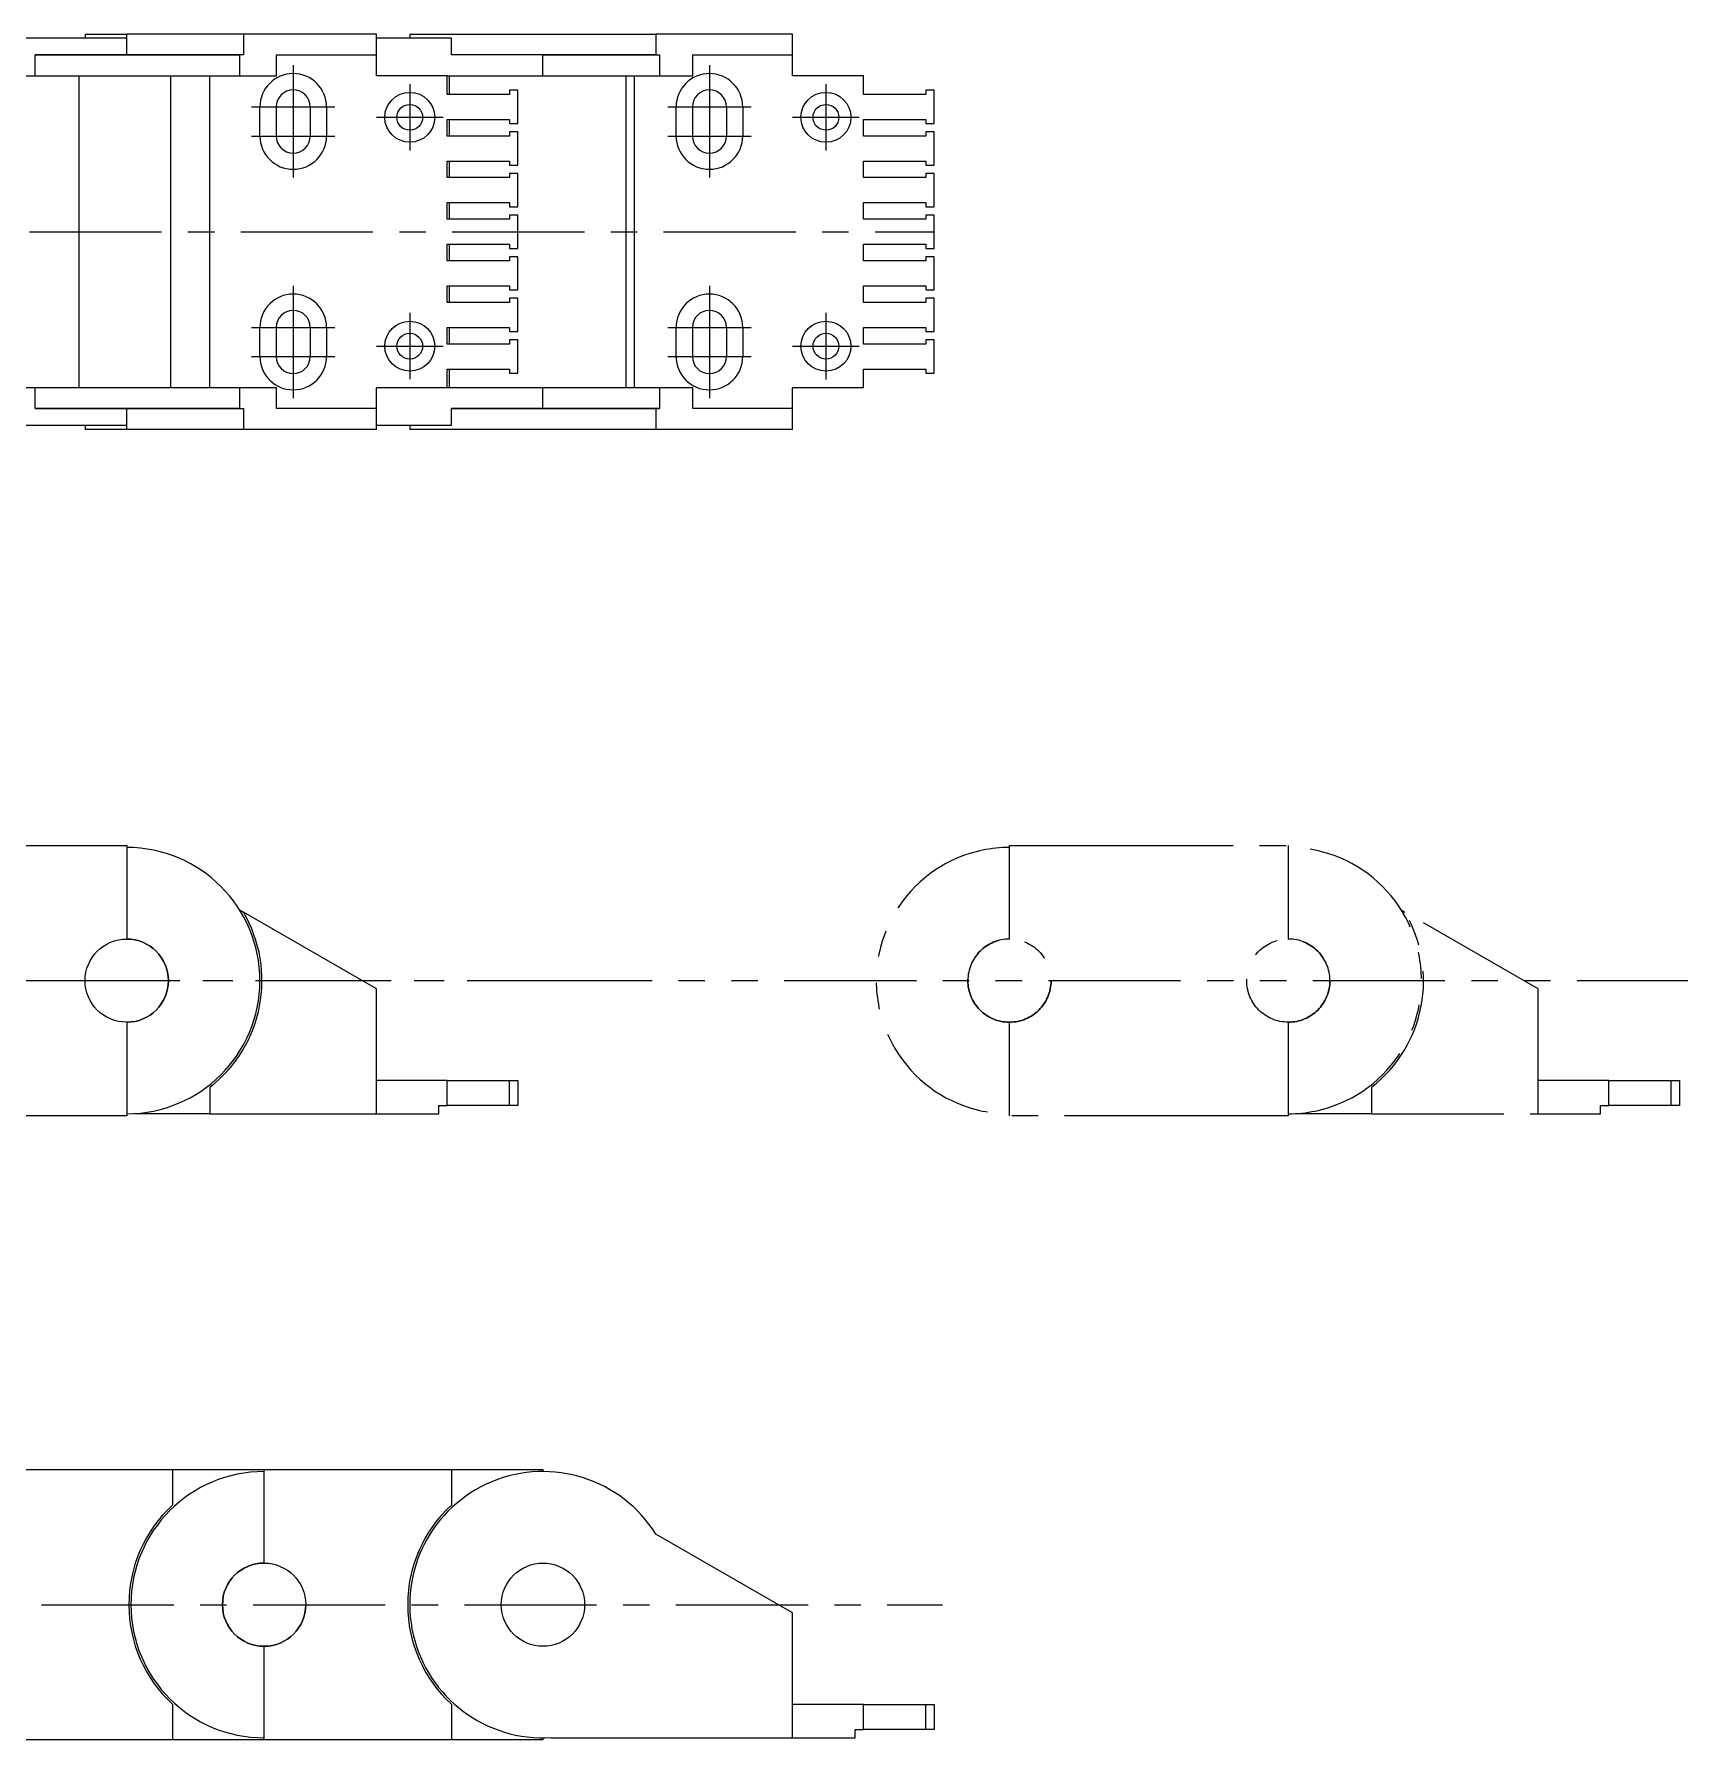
# Model space of a CAD drawing. Extents: x -186 to 650, y -350 to 95.
# Drawn here: x 253.2 to 650.5, y -315 to 95 of the extents above; entities that cross this region are included whole.
import ezdxf

# ---------------------------------------------------------------- set-up
doc = ezdxf.new("R2010")
doc.units = 0
doc.linetypes.add('CENTER', pattern=[50.8, 31.75, -6.35, 6.35, -6.35])
doc.linetypes.add('PHANTOM', pattern=[63.5, 31.75, -6.35, 6.35, -6.35, 6.35, -6.35])
doc.layers.get('0').update_dxf_attribs({"linetype": 'CONTINUOUS'})
doc.layers.add('CENTER', color=1, linetype='CONTINUOUS')

msp = doc.modelspace()

# ---------------------------------------------------------------- linework, layer by layer
at = {"color": 7, "linetype": 'CONTINUOUS'}
for p, q in [((265.401224, 95), (275.401224, 95)), ((265.401224, 95), (265.401224, 94)), ((303.423315, 95), (275.401224, 95)), ((275.401224, 94), (275.401224, 95)), ((335.401224, 95), (303.423315, 95)), ((303.423315, 95), (303.423315, 90)), ((335.401224, 90), (335.401224, 95)), ((343.401224, 95), (402.523358, 95)), ((343.401224, 95), (343.401224, 94)), ((402.523358, 95), (402.523358, 90)), ((435.401224, 95), (402.523358, 95)), ((435.401224, 90), (435.401224, 95)), ((275.401224, 94), (230.401224, 94)), ((275.401224, 90), (275.401224, 94)), ((353.401224, 94), (335.401224, 94)), ((353.401224, 90), (353.401224, 94)), ((253.401224, 90), (275.401224, 90)), ((253.401224, 85), (253.401224, 90)), ((275.401224, 90), (253.401245, 90)), ((302.523358, 90), (275.401224, 90)), ((275.401224, 90), (285.401224, 90)), ((285.401224, 90), (285.401224, 89.995)), ((285.401224, 89.995), (302.523358, 89.995)), ((302.523358, 90), (302.523358, 85)), ((303.423315, 90), (302.523358, 90)), ((311.401224, 90), (335.401224, 90)), ((311.401224, 85), (311.401224, 90)), ((335.401224, 85), (335.401224, 90)), ((375.401224, 90), (353.401224, 90)), ((375.401224, 90), (402.523358, 90)), ((402.523358, 90), (375.401224, 90)), ((375.401224, 85), (375.401224, 90)), ((402.523358, 90), (403.423315, 90)), ((403.423315, 90), (403.423315, 85)), ((411.401224, 90), (435.401224, 90)), ((411.401224, 85), (411.401224, 90)), ((435.401224, 85), (435.401224, 90)), ((208.401224, 85), (253.401224, 85)), ((253.401224, 85), (302.523358, 85)), ((263.901224, 85), (263.901224, 10)), ((285.901224, 85), (285.901224, 10)), ((295.401224, 10), (295.401224, 85)), ((302.523358, 85), (311.401224, 85)), ((352.401224, 85), (335.401224, 85)), ((352.401224, 80.5), (352.401224, 85)), ((352.401224, 85), (375.401224, 85)), ((352.901224, 85), (352.901224, 80.5)), ((375.401224, 85), (403.423315, 85)), ((395.401224, 10), (395.401224, 85)), ((397.315831, 85), (397.315831, 10)), ((403.423315, 85), (411.401224, 85)), ((452.401224, 85), (435.401224, 85)), ((452.401224, 80.5), (452.401224, 85)), ((367.401224, 80.5), (352.401224, 80.5)), ((367.401224, 81.5), (367.401224, 80.5)), ((369.401224, 81.5), (367.401224, 81.5)), ((369.401224, 73.5), (369.401224, 81.5)), ((467.401224, 80.5), (452.401224, 80.5)), ((467.401224, 81.5), (467.401224, 80.5)), ((469.401224, 81.5), (467.401224, 81.5)), ((469.401224, 73.5), (469.401224, 81.5)), ((307.401224, 70.5), (307.401224, 77.5)), ((311.301224, 77.5), (311.301224, 70.5)), ((319.501224, 77.5), (319.501224, 70.5)), ((323.401224, 77.5), (323.401224, 70.5)), ((352.401224, 74.5), (367.401224, 74.5)), ((352.401224, 70.5), (352.401224, 74.5)), ((352.901224, 74.5), (352.901224, 70.5)), ((367.401224, 74.5), (367.401224, 73.5)), ((407.401224, 70.5), (407.401224, 77.5)), ((411.301224, 77.5), (411.301224, 70.5)), ((419.501224, 77.5), (419.501224, 70.5)), ((423.401224, 77.5), (423.401224, 70.5)), ((452.401224, 74.5), (467.401224, 74.5)), ((452.401224, 70.5), (452.401224, 74.5)), ((467.401224, 74.5), (467.401224, 73.5)), ((367.401224, 70.5), (352.401224, 70.5)), ((367.401224, 73.5), (369.401224, 73.5)), ((369.401224, 71.5), (367.401224, 71.5)), ((367.401224, 71.5), (367.401224, 70.5)), ((369.401224, 63.5), (369.401224, 71.5)), ((467.401224, 70.5), (452.401224, 70.5)), ((467.401224, 73.5), (469.401224, 73.5)), ((469.401224, 71.5), (467.401224, 71.5)), ((467.401224, 71.5), (467.401224, 70.5)), ((469.401224, 63.5), (469.401224, 71.5)), ((352.401224, 60.5), (352.401224, 64.5)), ((352.401224, 64.5), (367.401224, 64.5)), ((352.901224, 64.5), (352.901224, 60.5)), ((367.401224, 64.5), (367.401224, 63.5)), ((367.401224, 63.5), (369.401224, 63.5)), ((452.401224, 64.5), (467.401224, 64.5)), ((452.401224, 60.5), (452.401224, 64.5)), ((467.401224, 64.5), (467.401224, 63.5)), ((467.401224, 63.5), (469.401224, 63.5)), ((367.401224, 60.5), (352.401224, 60.5)), ((369.401224, 61.5), (367.401224, 61.5)), ((367.401224, 61.5), (367.401224, 60.5)), ((369.401224, 53.5), (369.401224, 61.5)), ((467.401224, 60.5), (452.401224, 60.5)), ((469.401224, 61.5), (467.401224, 61.5)), ((467.401224, 61.5), (467.401224, 60.5)), ((469.401224, 53.5), (469.401224, 61.5)), ((352.401224, 54.5), (367.401224, 54.5)), ((352.401224, 50.5), (352.401224, 54.5)), ((352.901224, 54.5), (352.901224, 50.5)), ((367.401224, 54.5), (367.401224, 53.5)), ((367.401224, 53.5), (369.401224, 53.5)), ((452.401224, 54.5), (467.401224, 54.5)), ((452.401224, 50.5), (452.401224, 54.5)), ((467.401224, 54.5), (467.401224, 53.5)), ((467.401224, 53.5), (469.401224, 53.5)), ((367.401224, 50.5), (352.401224, 50.5)), ((367.401224, 51.5), (367.401224, 50.5)), ((369.401224, 51.5), (367.401224, 51.5)), ((369.401224, 43.5), (369.401224, 51.5)), ((467.401224, 50.5), (452.401224, 50.5)), ((467.401224, 51.5), (467.401224, 50.5)), ((469.401224, 51.5), (467.401224, 51.5)), ((469.401224, 43.5), (469.401224, 51.5)), ((352.401224, 44.5), (367.401224, 44.5)), ((352.401224, 40.5), (352.401224, 44.5)), ((352.901224, 44.5), (352.901224, 40.5)), ((367.401224, 44.5), (367.401224, 43.5)), ((367.401224, 43.5), (369.401224, 43.5)), ((369.401224, 41.5), (367.401224, 41.5)), ((367.401224, 41.5), (367.401224, 40.5)), ((369.401224, 33.5), (369.401224, 41.5)), ((452.401224, 44.5), (467.401224, 44.5)), ((452.401224, 40.5), (452.401224, 44.5)), ((467.401224, 44.5), (467.401224, 43.5)), ((467.401224, 43.5), (469.401224, 43.5)), ((469.401224, 41.5), (467.401224, 41.5)), ((467.401224, 41.5), (467.401224, 40.5)), ((469.401224, 33.5), (469.401224, 41.5)), ((367.401224, 40.5), (352.401224, 40.5)), ((467.401224, 40.5), (452.401224, 40.5)), ((352.401224, 30.5), (352.401224, 34.5)), ((352.401224, 34.5), (367.401224, 34.5)), ((352.901224, 34.5), (352.901224, 30.5)), ((367.401224, 34.5), (367.401224, 33.5)), ((367.401224, 33.5), (369.401224, 33.5)), ((452.401224, 34.5), (467.401224, 34.5)), ((452.401224, 30.5), (452.401224, 34.5)), ((467.401224, 34.5), (467.401224, 33.5)), ((467.401224, 33.5), (469.401224, 33.5)), ((367.401224, 30.5), (352.401224, 30.5)), ((367.401224, 31.5), (367.401224, 30.5)), ((369.401224, 31.5), (367.401224, 31.5)), ((369.401224, 23.5), (369.401224, 31.5)), ((467.401224, 30.5), (452.401224, 30.5)), ((467.401224, 31.5), (467.401224, 30.5)), ((469.401224, 31.5), (467.401224, 31.5)), ((469.401224, 23.5), (469.401224, 31.5)), ((307.401224, 17.5), (307.401224, 24.5)), ((311.301224, 24.5), (311.301224, 17.5)), ((319.501224, 24.5), (319.501224, 17.5)), ((323.401224, 24.5), (323.401224, 17.5)), ((352.401224, 24.5), (367.401224, 24.5)), ((352.401224, 20.5), (352.401224, 24.5)), ((352.901224, 24.5), (352.901224, 20.5)), ((367.401224, 24.5), (367.401224, 23.5)), ((367.401224, 23.5), (369.401224, 23.5)), ((369.401224, 21.5), (367.401224, 21.5)), ((367.401224, 21.5), (367.401224, 20.5)), ((369.401224, 13.5), (369.401224, 21.5)), ((407.401224, 17.5), (407.401224, 24.5)), ((411.301224, 24.5), (411.301224, 17.5)), ((419.501224, 24.5), (419.501224, 17.5)), ((423.401224, 24.5), (423.401224, 17.5)), ((452.401224, 24.5), (467.401224, 24.5)), ((452.401224, 20.5), (452.401224, 24.5)), ((467.401224, 24.5), (467.401224, 23.5)), ((467.401224, 23.5), (469.401224, 23.5)), ((469.401224, 21.5), (467.401224, 21.5)), ((467.401224, 21.5), (467.401224, 20.5)), ((469.401224, 13.5), (469.401224, 21.5)), ((367.401224, 20.5), (352.401224, 20.5)), ((467.401224, 20.5), (452.401224, 20.5)), ((352.401224, 10), (352.401224, 14.5)), ((352.401224, 14.5), (367.401224, 14.5)), ((352.901224, 14.5), (352.901224, 10)), ((367.401224, 14.5), (367.401224, 13.5)), ((367.401224, 13.5), (369.401224, 13.5)), ((452.401224, 14.5), (467.401224, 14.5)), ((452.401224, 10), (452.401224, 14.5)), ((467.401224, 14.5), (467.401224, 13.5)), ((467.401224, 13.5), (469.401224, 13.5)), ((253.401224, 10), (208.401224, 10)), ((302.523358, 10), (253.401224, 10)), ((253.401224, 5), (253.401224, 10)), ((311.401224, 10), (302.523358, 10)), ((302.523358, 10), (302.523358, 5)), ((311.401224, 5), (311.401224, 10)), ((352.401224, 10), (335.401224, 10)), ((335.401224, 5), (335.401224, 10)), ((375.401224, 10), (352.401224, 10)), ((403.423315, 10), (375.401224, 10)), ((375.401224, 5), (375.401224, 10)), ((403.423315, 10), (403.423315, 5)), ((411.401224, 10), (403.423315, 10)), ((411.401224, 5), (411.401224, 10)), ((452.401224, 10), (435.401224, 10)), ((435.401224, 5), (435.401224, 10)), ((275.401224, 5), (253.401224, 5)), ((253.401245, 5), (275.401224, 5)), ((275.401224, 1), (275.401224, 5)), ((275.401224, 5), (302.523358, 5)), ((285.401224, 5), (275.401224, 5)), ((302.523358, 5.005), (285.401224, 5.005)), ((285.401224, 5.005), (285.401224, 5)), ((302.523358, 5), (303.423315, 5)), ((303.423315, 5), (303.423315, 0)), ((335.401224, 5), (311.401224, 5)), ((335.401224, 0), (335.401224, 5)), ((402.523358, 5), (353.401224, 5)), ((353.401224, 1), (353.401224, 5)), ((353.401224, 5), (375.401224, 5)), ((375.401224, 5), (403.423315, 5)), ((402.523358, 5), (402.523358, 0)), ((403.423315, 5), (402.523358, 5)), ((435.401224, 5), (411.401224, 5)), ((435.401224, 0), (435.401224, 5)), ((230.401224, 1), (275.401224, 1)), ((265.401224, 1), (265.401224, 0)), ((285.401224, 0), (265.401224, 0)), ((275.401224, 0), (275.401224, 1)), ((303.423315, 0), (275.401224, 0)), ((303.423315, 0), (295.401224, 0)), ((335.401224, 0), (303.423315, 0)), ((335.401224, 1), (353.401224, 1)), ((343.401224, 1), (343.401224, 0)), ((402.523358, 0), (343.401224, 0)), ((435.401224, 0), (402.523358, 0)), ((230.401224, -100), (275.401224, -100)), ((275.401224, -100), (275.401224, -100.5)), ((275.401224, -100.5), (275.401224, -122.5)), ((302.523358, -115.517955), (303.423315, -116.037546)), ((335.401224, -134.5), (303.423315, -116.037546)), ((335.401224, -164.5), (335.401224, -134.5)), ((275.401224, -142.5), (275.401224, -164.5)), ((295.401224, -158.117377), (295.401224, -164.5)), ((352.401224, -156.5), (335.401224, -156.5)), ((352.401224, -162.5), (352.401224, -156.5)), ((352.401224, -156.5), (367.401224, -156.5)), ((367.401224, -162.5), (367.401224, -156.5)), ((367.401224, -156.5), (369.401224, -156.5)), ((369.401224, -156.5), (369.401224, -162.5)), ((350.401224, -164.5), (350.401224, -162.5)), ((350.401224, -162.5), (352.401224, -162.5)), ((367.401224, -162.5), (352.401224, -162.5)), ((369.401224, -162.5), (367.401224, -162.5)), ((275.401224, -165), (230.401224, -165)), ((275.401224, -164.5), (275.401224, -165)), ((277.401224, -164.5), (277.401224, -164.437439)), ((295.401224, -164.5), (277.401224, -164.5)), ((295.401224, -164.5), (335.401224, -164.5)), ((335.401224, -164.5), (350.401224, -164.5)), ((241.401224, -250), (286.401224, -250)), ((286.401224, -250), (308.401224, -250)), ((286.401224, -250), (286.401224, -258.578253)), ((308.401224, -250), (353.401224, -250)), ((308.401224, -250.5), (308.401224, -250)), ((353.401224, -250), (353.401224, -258.578253)), ((353.401224, -250), (375.401224, -250)), ((375.401224, -250), (375.401224, -250.5)), ((308.401224, -272.5), (308.401224, -250.5)), ((435.401224, -284.5), (402.523358, -265.517955)), ((435.401224, -314.5), (435.401224, -284.5)), ((308.401224, -314.5), (308.401224, -292.5)), ((286.401224, -306.421747), (286.401224, -315)), ((353.401224, -306.421747), (353.401224, -315)), ((452.401224, -306.5), (435.401224, -306.5)), ((452.401224, -306.5), (467.401224, -306.5)), ((452.401224, -312.5), (452.401224, -306.5)), ((467.401224, -312.5), (467.401224, -306.5)), ((467.401224, -306.5), (469.401224, -306.5)), ((469.401224, -306.5), (469.401224, -312.5)), ((286.401224, -315), (241.401224, -315)), ((308.401224, -315), (286.401224, -315)), ((308.401224, -315), (308.401224, -314.5)), ((353.401224, -315), (308.401224, -315)), ((375.401224, -315), (353.401224, -315)), ((375.401224, -314.5), (375.401224, -315)), ((377.401224, -314.437439), (377.401224, -314.5)), ((377.401224, -314.5), (435.401224, -314.5)), ((435.401224, -314.5), (450.401224, -314.5)), ((450.401224, -314.5), (450.401224, -312.5)), ((450.401224, -312.5), (452.401224, -312.5)), ((467.401224, -312.5), (452.401224, -312.5)), ((469.401224, -312.5), (467.401224, -312.5))]:
    msp.add_line(p, q, dxfattribs=at)
at = {"color": 3, "linetype": 'PHANTOM'}
for p, q in [((487.489271, -100), (532.489271, -100)), ((487.489271, -100.5), (487.489271, -100)), ((487.489271, -122.5), (487.489271, -100.5)), ((509.489271, -100), (554.489271, -100)), ((554.489271, -100), (554.489271, -100.5)), ((554.489271, -100.5), (554.489271, -122.5)), ((581.611405, -115.517955), (582.511362, -116.037546)), ((614.489271, -134.5), (582.511362, -116.037546)), ((242.870091, -132.5), (650.489271, -132.5)), ((614.489271, -164.5), (614.489271, -134.5)), ((487.489271, -164.5), (487.489271, -142.5)), ((554.489271, -142.5), (554.489271, -164.5)), ((574.489271, -158.117377), (574.489271, -164.5)), ((631.489271, -156.5), (614.489271, -156.5)), ((631.489271, -156.5), (646.489271, -156.5)), ((631.489271, -162.5), (631.489271, -156.5)), ((646.489271, -156.5), (648.489271, -156.5)), ((646.489271, -162.5), (646.489271, -156.5)), ((648.489271, -156.5), (648.489271, -162.5)), ((629.489271, -162.5), (631.489271, -162.5)), ((629.489271, -164.5), (629.489271, -162.5)), ((646.489271, -162.5), (631.489271, -162.5)), ((648.489271, -162.5), (646.489271, -162.5)), ((487.489271, -165), (487.489271, -164.5)), ((532.489271, -165), (487.489271, -165)), ((554.489271, -165), (509.489271, -165)), ((554.489271, -164.5), (554.489271, -165)), ((556.489271, -164.5), (556.489271, -164.437439)), ((574.489271, -164.5), (556.489271, -164.5)), ((574.489271, -164.5), (614.489271, -164.5)), ((614.489271, -164.5), (629.489271, -164.5))]:
    msp.add_line(p, q, dxfattribs=at)
at = {"color": 7, "linetype": 'CONTINUOUS'}
for centre, radius in [((343.401224, 75), 6), ((343.401224, 75), 3.1), ((443.401224, 75), 6), ((443.401224, 75), 3.1), ((343.401224, 20), 6), ((443.401224, 20), 6), ((343.401224, 20), 3.1), ((443.401224, 20), 3.1), ((275.401224, -132.5), 10), ((308.401224, -282.5), 10), ((375.401224, -282.5), 10), ((375.401224, -282.5), 10)]:
    msp.add_circle(centre, radius, dxfattribs=at)
at = {"color": 3, "linetype": 'PHANTOM'}
for centre in [(487.489271, -132.5), (554.489271, -132.5)]:
    msp.add_circle(centre, 10, dxfattribs=at)
at = {"color": 7, "linetype": 'CONTINUOUS'}
for centre, radius, start, end in [((315.401224, 77.5), 8, 0, 180), ((415.401224, 77.5), 8, 0, 180), ((315.401224, 77.5), 4.1, 0, 180), ((415.401224, 77.5), 4.1, 0, 180), ((315.401224, 70.5), 8, 180, 0), ((315.401224, 70.5), 4.1, 180, 0), ((415.401224, 70.5), 8, 180, 0), ((415.401224, 70.5), 4.1, 180, 0), ((315.401224, 24.5), 8, 0, 180), ((415.401224, 24.5), 8, 0, 180), ((315.401224, 24.5), 4.1, 0, 180), ((415.401224, 24.5), 4.1, 0, 180), ((315.401224, 17.5), 8, 180, 0), ((315.401224, 17.5), 4.1, 180, 0), ((415.401224, 17.5), 8, 180, 0), ((415.401224, 17.5), 4.1, 180, 0), ((275.401224, -132.5), 32, 270, 90), ((275.401224, -132.5), 32.5, 307.979872, 30.433439), ((275.401224, -132.5), 10, 270, 90), ((308.401224, -282.5), 32, 90, 270), ((375.401224, -282.5), 32, 32.052013, 273.583322), ((308.401224, -282.5), 32.5, 132.603667, 227.396333), ((375.401224, -282.5), 32.5, 132.603667, 227.396333), ((308.401224, -282.5), 10, 90, 270), ((308.401224, -282.5), 10, 270, 0)]:
    msp.add_arc(centre, radius, start, end, dxfattribs=at)
at = {"color": 3, "linetype": 'PHANTOM'}
for centre, radius, start, end in [((487.489271, -132.5), 32, 90, 270), ((554.489271, -132.5), 32, 270, 90), ((554.489271, -132.5), 32.5, 307.979872, 30.433439), ((487.489271, -132.5), 10, 90, 270), ((554.489271, -132.5), 10, 270, 90), ((487.489271, -132.5), 10, 270, 0)]:
    msp.add_arc(centre, radius, start, end, dxfattribs=at)
at = {"layer": 'CENTER', "color": 1, "linetype": 'CENTER'}
for p, q in [((315.401224, 87.5), (315.401224, 60.5)), ((415.401224, 87.5), (415.401224, 60.5)), ((343.401224, 83), (343.401224, 67)), ((443.401224, 83), (443.401224, 67)), ((305.401224, 77.5), (325.401224, 77.5)), ((335.401224, 75), (351.401224, 75)), ((405.401224, 77.5), (425.401224, 77.5)), ((435.401224, 75), (451.401224, 75)), ((305.401224, 70.5), (325.401224, 70.5)), ((405.401224, 70.5), (425.401224, 70.5)), ((-2, 47.5), (469.401224, 47.5)), ((315.401224, 34.5), (315.401224, 7.5)), ((415.401224, 34.5), (415.401224, 7.5)), ((343.401224, 28.024759), (343.401224, 12.024759)), ((443.401224, 28), (443.401224, 12)), ((305.401224, 24.5), (325.401224, 24.5)), ((405.401224, 24.5), (425.401224, 24.5)), ((305.401224, 17.5), (325.401224, 17.5)), ((335.401224, 20.024759), (351.401224, 20.024759)), ((405.401224, 17.5), (425.401224, 17.5)), ((435.401224, 20), (451.401224, 20)), ((104.012044, -132.5), (371.401224, -132.5)), ((102.543177, -282.5), (471.401224, -282.5))]:
    msp.add_line(p, q, dxfattribs=at)

doc.saveas('drawing.dxf')
